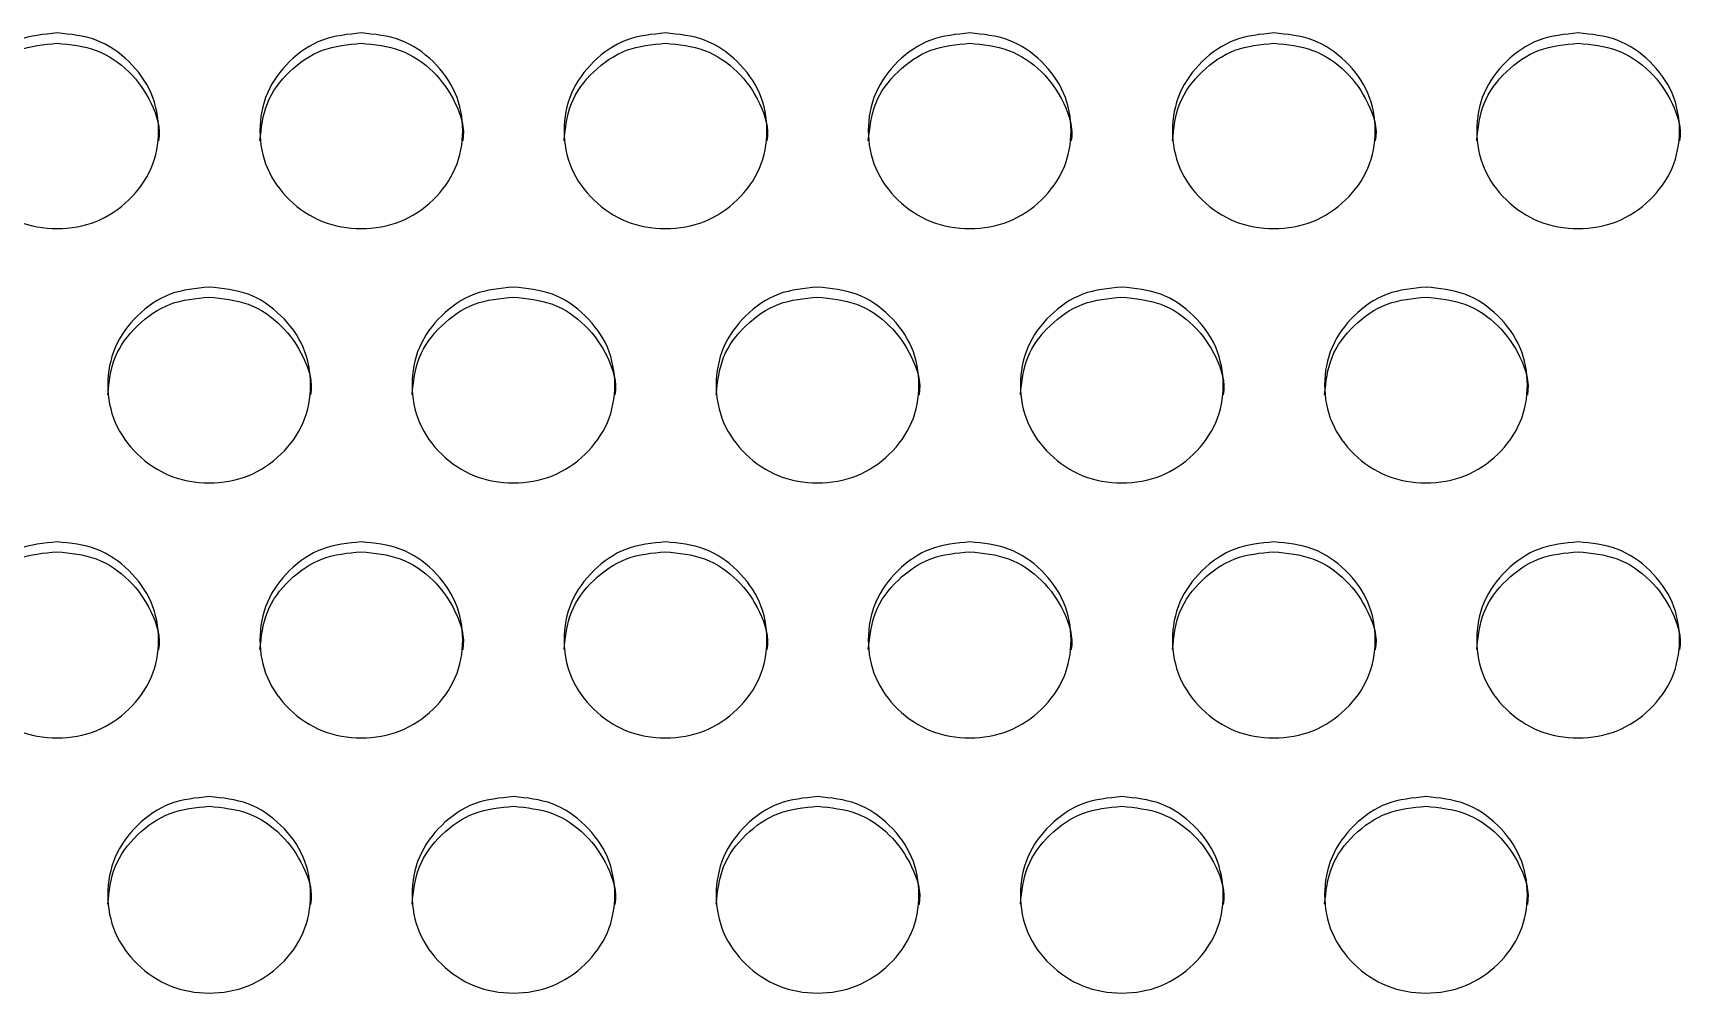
# Model space of a CAD drawing. Header units: millimetres. Extents: x 0.6 to 29.2, y 0.5 to 20.5.
# Drawn here: x 15.3417 to 15.7754, y 10.8729 to 11.1253 of the extents above; entities that cross this region are included whole.
import ezdxf

# ---------------------------------------------------------------- set-up
doc = ezdxf.new("R2010")
doc.units = ezdxf.units.MM

msp = doc.modelspace()

# ---------------------------------------------------------------- linework, layer by layer
for points, knots in [([(15.34802, 11.12533), (15.35153, 11.12498), (15.35855, 11.12429), (15.36731, 11.11818), (15.37344, 11.10979), (15.3753, 11.09963), (15.37344, 11.08948), (15.36731, 11.08102), (15.35855, 11.07511), (15.34802, 11.07331), (15.33748, 11.07511), (15.32872, 11.08102), (15.32259, 11.08948), (15.32073, 11.09963), (15.32259, 11.1098), (15.32872, 11.11819), (15.33748, 11.12431), (15.34451, 11.12499), (15.34802, 11.12533)], [0, 0, 0, 0, 0.062528, 0.124991, 0.187437, 0.249996, 0.312448, 0.375004, 0.437456, 0.500008, 0.562452, 0.625015, 0.68746, 0.75002, 0.81247, 0.875028, 0.937564, 1, 1, 1, 1]), ([(15.42802, 11.12533), (15.43153, 11.12498), (15.43855, 11.12429), (15.44731, 11.11818), (15.45344, 11.10979), (15.4553, 11.09963), (15.45344, 11.08948), (15.44731, 11.08102), (15.43855, 11.07511), (15.42802, 11.07331), (15.41748, 11.07511), (15.40872, 11.08102), (15.40259, 11.08948), (15.40073, 11.09963), (15.40259, 11.1098), (15.40872, 11.11819), (15.41748, 11.12431), (15.42451, 11.12499), (15.42802, 11.12533)], [0, 0, 0, 0, 0.062529, 0.124991, 0.187437, 0.249996, 0.312448, 0.375004, 0.437456, 0.500008, 0.562452, 0.625016, 0.68746, 0.75002, 0.81247, 0.875028, 0.937564, 1, 1, 1, 1]), ([(15.50802, 11.12533), (15.51153, 11.12498), (15.51855, 11.12429), (15.52731, 11.11818), (15.53344, 11.10979), (15.5353, 11.09963), (15.53344, 11.08948), (15.52731, 11.08102), (15.51855, 11.07511), (15.50802, 11.07331), (15.49748, 11.07511), (15.48872, 11.08102), (15.48259, 11.08948), (15.48073, 11.09963), (15.48259, 11.1098), (15.48872, 11.11819), (15.49748, 11.12431), (15.50451, 11.12499), (15.50802, 11.12533)], [0, 0, 0, 0, 0.062528, 0.12499, 0.187437, 0.249995, 0.312447, 0.375002, 0.437456, 0.500008, 0.562451, 0.625015, 0.687459, 0.750019, 0.812469, 0.875026, 0.937563, 1, 1, 1, 1]), ([(15.58802, 11.12533), (15.59153, 11.12498), (15.59855, 11.12429), (15.60731, 11.11818), (15.61344, 11.10979), (15.6153, 11.09963), (15.61344, 11.08948), (15.60731, 11.08102), (15.59855, 11.07511), (15.58802, 11.07331), (15.57748, 11.07511), (15.56872, 11.08102), (15.56259, 11.08948), (15.56073, 11.09963), (15.56259, 11.1098), (15.56872, 11.11819), (15.57748, 11.12431), (15.58451, 11.12499), (15.58802, 11.12533)], [0, 0, 0, 0, 0.062528, 0.12499, 0.187437, 0.249995, 0.312447, 0.375002, 0.437456, 0.500007, 0.562451, 0.625015, 0.687459, 0.750019, 0.812469, 0.875026, 0.937563, 1, 1, 1, 1]), ([(15.66802, 11.12533), (15.67153, 11.12498), (15.67855, 11.12429), (15.68731, 11.11818), (15.69344, 11.10979), (15.6953, 11.09963), (15.69344, 11.08948), (15.68731, 11.08102), (15.67855, 11.07511), (15.66802, 11.07331), (15.65748, 11.07511), (15.64872, 11.08102), (15.64259, 11.08948), (15.64073, 11.09963), (15.64259, 11.1098), (15.64872, 11.11819), (15.65748, 11.12431), (15.66451, 11.12499), (15.66802, 11.12533)], [0, 0, 0, 0, 0.062528, 0.12499, 0.187437, 0.249995, 0.312447, 0.375003, 0.437455, 0.500007, 0.562451, 0.625015, 0.68746, 0.750019, 0.812469, 0.875027, 0.937563, 1, 1, 1, 1]), ([(15.74802, 11.12533), (15.75153, 11.12498), (15.75855, 11.12429), (15.76731, 11.11818), (15.77344, 11.10979), (15.7753, 11.09963), (15.77344, 11.08948), (15.76731, 11.08102), (15.75855, 11.07511), (15.74802, 11.07331), (15.73748, 11.07511), (15.72872, 11.08102), (15.72259, 11.08948), (15.72073, 11.09963), (15.72259, 11.1098), (15.72872, 11.11819), (15.73748, 11.12431), (15.74451, 11.12499), (15.74802, 11.12533)], [0, 0, 0, 0, 0.062528, 0.124991, 0.187437, 0.249996, 0.312448, 0.375004, 0.437456, 0.500008, 0.562452, 0.625016, 0.68746, 0.75002, 0.81247, 0.875027, 0.937563, 1, 1, 1, 1]), ([(15.32135, 11.09698), (15.32171, 11.10036), (15.32243, 11.10713), (15.32877, 11.11551), (15.33747, 11.12162), (15.3445, 11.12231), (15.34802, 11.12265)], [0, 0, 0, 0, 0.2494208, 0.4997398, 0.7500441, 1, 1, 1, 1]), ([(15.34802, 11.12265), (15.35152, 11.1223), (15.35853, 11.1216), (15.36739, 11.11549), (15.37313, 11.10716), (15.37535, 11.10025), (15.37468, 11.09695), (15.37468, 11.09694)], [0, 0, 0, 0, 0.250092, 0.49987, 0.749513, 0.999555, 1, 1, 1, 1]), ([(15.40135, 11.09698), (15.40171, 11.10036), (15.40243, 11.10713), (15.40877, 11.11551), (15.41747, 11.12162), (15.4245, 11.12231), (15.42802, 11.12265)], [0, 0, 0, 0, 0.2494208, 0.4997398, 0.7500441, 1, 1, 1, 1]), ([(15.42802, 11.12265), (15.43152, 11.1223), (15.43853, 11.1216), (15.44739, 11.11549), (15.45315, 11.10716), (15.45532, 11.10025), (15.45468, 11.09695), (15.45468, 11.09694)], [0, 0, 0, 0, 0.250097, 0.499871, 0.749513, 0.999556, 1, 1, 1, 1]), ([(15.48135, 11.09698), (15.48171, 11.10036), (15.48243, 11.10713), (15.48877, 11.11551), (15.49747, 11.12162), (15.5045, 11.12231), (15.50802, 11.12265)], [0, 0, 0, 0, 0.24942, 0.499737, 0.750041, 1, 1, 1, 1]), ([(15.50802, 11.12265), (15.51152, 11.1223), (15.51853, 11.1216), (15.52739, 11.11549), (15.53315, 11.10716), (15.53532, 11.10025), (15.53468, 11.09695), (15.53468, 11.09694)], [0, 0, 0, 0, 0.250093, 0.499868, 0.749514, 0.999556, 1, 1, 1, 1]), ([(15.56135, 11.09698), (15.56171, 11.10036), (15.56243, 11.10713), (15.56877, 11.11551), (15.57747, 11.12162), (15.5845, 11.12231), (15.58802, 11.12265)], [0, 0, 0, 0, 0.24942, 0.499737, 0.750041, 1, 1, 1, 1]), ([(15.58802, 11.12265), (15.59152, 11.1223), (15.59853, 11.1216), (15.60739, 11.11549), (15.61315, 11.10716), (15.61532, 11.10025), (15.61468, 11.09695), (15.61468, 11.09694)], [0, 0, 0, 0, 0.250093, 0.499868, 0.749514, 0.999556, 1, 1, 1, 1]), ([(15.64135, 11.09698), (15.64171, 11.10036), (15.64243, 11.10713), (15.64877, 11.11551), (15.65747, 11.12162), (15.6645, 11.12231), (15.66802, 11.12265)], [0, 0, 0, 0, 0.24942, 0.499737, 0.750041, 1, 1, 1, 1]), ([(15.66802, 11.12265), (15.67152, 11.1223), (15.67853, 11.1216), (15.68739, 11.11549), (15.69313, 11.10716), (15.69535, 11.10025), (15.69468, 11.09695), (15.69468, 11.09694)], [0, 0, 0, 0, 0.250093, 0.499867, 0.749512, 0.999555, 1, 1, 1, 1]), ([(15.72135, 11.09698), (15.72171, 11.10036), (15.72243, 11.10713), (15.72877, 11.11551), (15.73747, 11.12162), (15.7445, 11.12231), (15.74802, 11.12265)], [0, 0, 0, 0, 0.249421, 0.499739, 0.75004, 1, 1, 1, 1]), ([(15.74802, 11.12265), (15.75152, 11.1223), (15.75853, 11.1216), (15.76739, 11.11549), (15.77313, 11.10716), (15.77535, 11.10025), (15.77468, 11.09695), (15.77468, 11.09694)], [0, 0, 0, 0, 0.250092, 0.49987, 0.749513, 0.999555, 1, 1, 1, 1]), ([(15.38802, 11.05852), (15.39153, 11.05817), (15.39855, 11.05747), (15.40731, 11.05136), (15.41344, 11.04296), (15.4153, 11.03278), (15.41344, 11.02261), (15.40731, 11.01415), (15.39855, 11.00822), (15.38802, 11.00642), (15.37748, 11.00822), (15.36872, 11.01415), (15.36259, 11.02261), (15.36073, 11.03278), (15.36259, 11.04296), (15.36872, 11.05136), (15.37748, 11.05749), (15.38451, 11.05818), (15.38802, 11.05852)], [0, 0, 0, 0, 0.0625282, 0.1249899, 0.1874366, 0.2499955, 0.3124475, 0.3750026, 0.4374558, 0.5000068, 0.562451, 0.6250152, 0.6874598, 0.7500194, 0.8124694, 0.8750268, 0.9375627, 1, 1, 1, 1]), ([(15.36135, 11.03018), (15.36171, 11.03357), (15.36243, 11.04034), (15.36877, 11.04873), (15.37747, 11.05486), (15.3845, 11.05554), (15.38802, 11.05588)], [0, 0, 0, 0, 0.249419, 0.499738, 0.75004, 1, 1, 1, 1]), ([(15.38802, 11.05588), (15.39152, 11.05554), (15.39853, 11.05484), (15.40739, 11.04872), (15.41313, 11.04038), (15.41535, 11.03345), (15.41468, 11.03015), (15.41468, 11.03014)], [0, 0, 0, 0, 0.250093, 0.499867, 0.749514, 0.999555, 1, 1, 1, 1]), ([(15.46802, 11.05852), (15.47153, 11.05817), (15.47855, 11.05747), (15.48731, 11.05136), (15.49344, 11.04296), (15.4953, 11.03278), (15.49344, 11.02261), (15.48731, 11.01415), (15.47855, 11.00822), (15.46802, 11.00642), (15.45748, 11.00822), (15.44872, 11.01415), (15.44259, 11.02261), (15.44073, 11.03278), (15.44259, 11.04296), (15.44872, 11.05136), (15.45748, 11.05749), (15.46451, 11.05818), (15.46802, 11.05852)], [0, 0, 0, 0, 0.062528, 0.12499, 0.187437, 0.249995, 0.312447, 0.375003, 0.437455, 0.500007, 0.562451, 0.625016, 0.68746, 0.75002, 0.81247, 0.875028, 0.937563, 1, 1, 1, 1]), ([(15.44135, 11.03018), (15.44171, 11.03357), (15.44243, 11.04034), (15.44877, 11.04873), (15.45747, 11.05486), (15.4645, 11.05554), (15.46802, 11.05588)], [0, 0, 0, 0, 0.249419, 0.499741, 0.75004, 1, 1, 1, 1]), ([(15.46802, 11.05588), (15.47152, 11.05554), (15.47853, 11.05484), (15.48739, 11.04872), (15.49313, 11.04038), (15.49535, 11.03345), (15.49468, 11.03015), (15.49468, 11.03014)], [0, 0, 0, 0, 0.250093, 0.499867, 0.749514, 0.999555, 1, 1, 1, 1]), ([(15.54802, 11.05852), (15.55153, 11.05817), (15.55855, 11.05747), (15.56731, 11.05136), (15.57344, 11.04296), (15.5753, 11.03278), (15.57344, 11.02261), (15.56731, 11.01415), (15.55855, 11.00822), (15.54802, 11.00642), (15.53748, 11.00822), (15.52872, 11.01415), (15.52259, 11.02261), (15.52073, 11.03278), (15.52259, 11.04296), (15.52872, 11.05136), (15.53748, 11.05749), (15.54451, 11.05818), (15.54802, 11.05852)], [0, 0, 0, 0, 0.0625282, 0.1249909, 0.1874369, 0.2499958, 0.3124476, 0.3750034, 0.4374557, 0.5000078, 0.5624521, 0.6250163, 0.6874602, 0.7500201, 0.8124704, 0.8750278, 0.9375627, 1, 1, 1, 1]), ([(15.52135, 11.03018), (15.52171, 11.03357), (15.52243, 11.04034), (15.52877, 11.04873), (15.53747, 11.05486), (15.5445, 11.05554), (15.54802, 11.05588)], [0, 0, 0, 0, 0.24942, 0.49974, 0.750039, 1, 1, 1, 1]), ([(15.54802, 11.05588), (15.55152, 11.05554), (15.55853, 11.05484), (15.56739, 11.04872), (15.57313, 11.04038), (15.57535, 11.03345), (15.57468, 11.03015), (15.57468, 11.03014)], [0, 0, 0, 0, 0.250093, 0.49987, 0.749515, 0.999555, 1, 1, 1, 1]), ([(15.62802, 11.05852), (15.63153, 11.05817), (15.63855, 11.05747), (15.64731, 11.05136), (15.65344, 11.04296), (15.6553, 11.03278), (15.65344, 11.02261), (15.64731, 11.01415), (15.63855, 11.00822), (15.62802, 11.00642), (15.61748, 11.00822), (15.60872, 11.01415), (15.60259, 11.02261), (15.60073, 11.03278), (15.60259, 11.04296), (15.60872, 11.05136), (15.61748, 11.05749), (15.62451, 11.05818), (15.62802, 11.05852)], [0, 0, 0, 0, 0.062528, 0.124991, 0.187437, 0.249996, 0.312448, 0.375004, 0.437456, 0.500008, 0.562452, 0.625016, 0.68746, 0.75002, 0.81247, 0.875028, 0.937564, 1, 1, 1, 1]), ([(15.60135, 11.03018), (15.60171, 11.03357), (15.60243, 11.04034), (15.60877, 11.04873), (15.61747, 11.05486), (15.6245, 11.05554), (15.62802, 11.05588)], [0, 0, 0, 0, 0.2494203, 0.4997402, 0.7500438, 1, 1, 1, 1]), ([(15.62802, 11.05588), (15.63152, 11.05554), (15.63853, 11.05484), (15.64739, 11.04872), (15.65315, 11.04038), (15.65532, 11.03345), (15.65468, 11.03015), (15.65468, 11.03014)], [0, 0, 0, 0, 0.250093, 0.499871, 0.749515, 0.999556, 1, 1, 1, 1]), ([(15.70802, 11.05852), (15.71153, 11.05817), (15.71855, 11.05747), (15.72731, 11.05136), (15.73344, 11.04296), (15.7353, 11.03278), (15.73344, 11.02261), (15.72731, 11.01415), (15.71855, 11.00822), (15.70802, 11.00642), (15.69748, 11.00822), (15.68872, 11.01415), (15.68259, 11.02261), (15.68073, 11.03278), (15.68259, 11.04296), (15.68872, 11.05136), (15.69748, 11.05749), (15.70451, 11.05818), (15.70802, 11.05852)], [0, 0, 0, 0, 0.062528, 0.12499, 0.187437, 0.249995, 0.312447, 0.375002, 0.437455, 0.500007, 0.562451, 0.625015, 0.687459, 0.750019, 0.812469, 0.875027, 0.937563, 1, 1, 1, 1]), ([(15.68135, 11.03018), (15.68171, 11.03357), (15.68243, 11.04034), (15.68877, 11.04873), (15.69747, 11.05486), (15.7045, 11.05554), (15.70802, 11.05588)], [0, 0, 0, 0, 0.249419, 0.499738, 0.75004, 1, 1, 1, 1]), ([(15.70802, 11.05588), (15.71152, 11.05554), (15.71853, 11.05484), (15.72739, 11.04872), (15.73315, 11.04038), (15.73532, 11.03345), (15.73468, 11.03015), (15.73468, 11.03014)], [0, 0, 0, 0, 0.250093, 0.499868, 0.749516, 0.999556, 1, 1, 1, 1]), ([(15.34802, 10.99151), (15.35153, 10.99116), (15.35855, 10.99046), (15.36731, 10.98434), (15.37344, 10.97593), (15.3753, 10.96574), (15.37344, 10.95555), (15.36731, 10.94708), (15.35855, 10.94115), (15.34802, 10.93934), (15.33748, 10.94114), (15.32872, 10.94708), (15.32259, 10.95556), (15.32073, 10.96573), (15.32259, 10.97593), (15.32872, 10.98435), (15.33748, 10.99048), (15.34451, 10.99117), (15.34802, 10.99151)], [0, 0, 0, 0, 0.062528, 0.124991, 0.187437, 0.249996, 0.312448, 0.375004, 0.437456, 0.500008, 0.562452, 0.625016, 0.68746, 0.75002, 0.81247, 0.875028, 0.937564, 1, 1, 1, 1]), ([(15.42802, 10.99151), (15.43153, 10.99116), (15.43855, 10.99046), (15.44731, 10.98434), (15.45344, 10.97593), (15.4553, 10.96574), (15.45344, 10.95555), (15.44731, 10.94708), (15.43855, 10.94115), (15.42802, 10.93934), (15.41748, 10.94114), (15.40872, 10.94708), (15.40259, 10.95556), (15.40073, 10.96573), (15.40259, 10.97593), (15.40872, 10.98435), (15.41748, 10.99048), (15.42451, 10.99117), (15.42802, 10.99151)], [0, 0, 0, 0, 0.062529, 0.124991, 0.187437, 0.249996, 0.312448, 0.375004, 0.437456, 0.500008, 0.562452, 0.625016, 0.68746, 0.75002, 0.81247, 0.875028, 0.937564, 1, 1, 1, 1]), ([(15.50802, 10.99151), (15.51153, 10.99116), (15.51855, 10.99046), (15.52731, 10.98434), (15.53344, 10.97593), (15.5353, 10.96574), (15.53344, 10.95555), (15.52731, 10.94708), (15.51855, 10.94115), (15.50802, 10.93934), (15.49748, 10.94114), (15.48872, 10.94708), (15.48259, 10.95556), (15.48073, 10.96573), (15.48259, 10.97593), (15.48872, 10.98435), (15.49748, 10.99048), (15.50451, 10.99117), (15.50802, 10.99151)], [0, 0, 0, 0, 0.062528, 0.12499, 0.187436, 0.249995, 0.312447, 0.375003, 0.437456, 0.500008, 0.562451, 0.625015, 0.687459, 0.750019, 0.812469, 0.875027, 0.937563, 1, 1, 1, 1]), ([(15.58802, 10.99151), (15.59153, 10.99116), (15.59855, 10.99046), (15.60731, 10.98434), (15.61344, 10.97593), (15.6153, 10.96574), (15.61344, 10.95555), (15.60731, 10.94708), (15.59855, 10.94115), (15.58802, 10.93934), (15.57748, 10.94114), (15.56872, 10.94708), (15.56259, 10.95556), (15.56073, 10.96573), (15.56259, 10.97593), (15.56872, 10.98435), (15.57748, 10.99048), (15.58451, 10.99117), (15.58802, 10.99151)], [0, 0, 0, 0, 0.062528, 0.12499, 0.187436, 0.249995, 0.312447, 0.375003, 0.437456, 0.500007, 0.562451, 0.625015, 0.687459, 0.750019, 0.812469, 0.875027, 0.937563, 1, 1, 1, 1]), ([(15.66802, 10.99151), (15.67153, 10.99116), (15.67855, 10.99046), (15.68731, 10.98434), (15.69344, 10.97593), (15.6953, 10.96574), (15.69344, 10.95555), (15.68731, 10.94708), (15.67855, 10.94115), (15.66802, 10.93934), (15.65748, 10.94114), (15.64872, 10.94708), (15.64259, 10.95556), (15.64073, 10.96573), (15.64259, 10.97593), (15.64872, 10.98435), (15.65748, 10.99048), (15.66451, 10.99117), (15.66802, 10.99151)], [0, 0, 0, 0, 0.0625282, 0.1249898, 0.1874362, 0.2499953, 0.3124473, 0.3750032, 0.4374553, 0.5000072, 0.5624513, 0.6250154, 0.6874597, 0.7500193, 0.8124693, 0.8750267, 0.9375628, 1, 1, 1, 1]), ([(15.74802, 10.99151), (15.75153, 10.99116), (15.75855, 10.99046), (15.76731, 10.98434), (15.77344, 10.97593), (15.7753, 10.96574), (15.77344, 10.95555), (15.76731, 10.94708), (15.75855, 10.94115), (15.74802, 10.93934), (15.73748, 10.94114), (15.72872, 10.94708), (15.72259, 10.95556), (15.72073, 10.96573), (15.72259, 10.97593), (15.72872, 10.98435), (15.73748, 10.99048), (15.74451, 10.99117), (15.74802, 10.99151)], [0, 0, 0, 0, 0.0625283, 0.1249909, 0.1874366, 0.2499958, 0.3124479, 0.3750038, 0.437456, 0.500008, 0.5624521, 0.6250163, 0.68746, 0.7500198, 0.8124701, 0.8750276, 0.9375628, 1, 1, 1, 1]), ([(15.32135, 10.96319), (15.32171, 10.96658), (15.32243, 10.97336), (15.32877, 10.98177), (15.33747, 10.9879), (15.3445, 10.98859), (15.34802, 10.98893)], [0, 0, 0, 0, 0.249421, 0.49974, 0.750044, 1, 1, 1, 1]), ([(15.34802, 10.98893), (15.35152, 10.98858), (15.35853, 10.98788), (15.36739, 10.98175), (15.37313, 10.9734), (15.37535, 10.96646), (15.37468, 10.96316), (15.37468, 10.96315)], [0, 0, 0, 0, 0.250092, 0.49987, 0.749514, 0.999555, 1, 1, 1, 1]), ([(15.40135, 10.96319), (15.40171, 10.96658), (15.40243, 10.97336), (15.40877, 10.98177), (15.41747, 10.9879), (15.4245, 10.98859), (15.42802, 10.98893)], [0, 0, 0, 0, 0.249421, 0.49974, 0.750044, 1, 1, 1, 1]), ([(15.42802, 10.98893), (15.43152, 10.98858), (15.43853, 10.98788), (15.44739, 10.98175), (15.45315, 10.9734), (15.45532, 10.96646), (15.45468, 10.96316), (15.45468, 10.96315)], [0, 0, 0, 0, 0.250097, 0.499871, 0.749514, 0.999556, 1, 1, 1, 1]), ([(15.48135, 10.96319), (15.48171, 10.96658), (15.48243, 10.97336), (15.48877, 10.98177), (15.49747, 10.9879), (15.5045, 10.98859), (15.50802, 10.98893)], [0, 0, 0, 0, 0.2494195, 0.4997374, 0.7500401, 1, 1, 1, 1]), ([(15.50802, 10.98893), (15.51152, 10.98858), (15.51853, 10.98788), (15.52739, 10.98175), (15.53315, 10.9734), (15.53532, 10.96646), (15.53468, 10.96316), (15.53468, 10.96315)], [0, 0, 0, 0, 0.250093, 0.499868, 0.749515, 0.999556, 1, 1, 1, 1]), ([(15.56135, 10.96319), (15.56171, 10.96658), (15.56243, 10.97336), (15.56877, 10.98177), (15.57747, 10.9879), (15.5845, 10.98859), (15.58802, 10.98893)], [0, 0, 0, 0, 0.2494195, 0.4997374, 0.7500401, 1, 1, 1, 1]), ([(15.58802, 10.98893), (15.59152, 10.98858), (15.59853, 10.98788), (15.60739, 10.98175), (15.61315, 10.9734), (15.61532, 10.96646), (15.61468, 10.96316), (15.61468, 10.96315)], [0, 0, 0, 0, 0.250093, 0.499868, 0.749515, 0.999556, 1, 1, 1, 1]), ([(15.64135, 10.96319), (15.64171, 10.96658), (15.64243, 10.97336), (15.64877, 10.98177), (15.65747, 10.9879), (15.6645, 10.98859), (15.66802, 10.98893)], [0, 0, 0, 0, 0.2494195, 0.4997374, 0.7500401, 1, 1, 1, 1]), ([(15.66802, 10.98893), (15.67152, 10.98858), (15.67853, 10.98788), (15.68739, 10.98175), (15.69313, 10.9734), (15.69535, 10.96646), (15.69468, 10.96316), (15.69468, 10.96315)], [0, 0, 0, 0, 0.250093, 0.499867, 0.749513, 0.999555, 1, 1, 1, 1]), ([(15.72135, 10.96319), (15.72171, 10.96658), (15.72243, 10.97336), (15.72877, 10.98177), (15.73747, 10.9879), (15.7445, 10.98859), (15.74802, 10.98893)], [0, 0, 0, 0, 0.24942, 0.499739, 0.750039, 1, 1, 1, 1]), ([(15.74802, 10.98893), (15.75152, 10.98858), (15.75853, 10.98788), (15.76739, 10.98175), (15.77313, 10.9734), (15.77535, 10.96646), (15.77468, 10.96316), (15.77468, 10.96315)], [0, 0, 0, 0, 0.250092, 0.49987, 0.749514, 0.999555, 1, 1, 1, 1]), ([(15.38802, 10.92451), (15.39153, 10.92416), (15.39855, 10.92346), (15.40731, 10.91733), (15.41344, 10.90891), (15.4153, 10.8987), (15.41344, 10.8885), (15.40731, 10.88002), (15.39855, 10.87408), (15.38802, 10.87227), (15.37748, 10.87407), (15.36872, 10.88001), (15.36259, 10.88851), (15.36073, 10.8987), (15.36259, 10.90891), (15.36872, 10.91733), (15.37748, 10.92348), (15.38451, 10.92417), (15.38802, 10.92451)], [0, 0, 0, 0, 0.062528, 0.12499, 0.187437, 0.249996, 0.312448, 0.375003, 0.437456, 0.500007, 0.562451, 0.625015, 0.68746, 0.750019, 0.812469, 0.875027, 0.937563, 1, 1, 1, 1]), ([(15.36135, 10.89621), (15.36171, 10.8996), (15.36243, 10.90639), (15.36877, 10.91481), (15.37747, 10.92095), (15.3845, 10.92163), (15.38802, 10.92198)], [0, 0, 0, 0, 0.249419, 0.499738, 0.75004, 1, 1, 1, 1]), ([(15.38802, 10.92198), (15.39152, 10.92163), (15.39853, 10.92093), (15.40739, 10.91479), (15.41313, 10.90643), (15.41535, 10.89948), (15.41468, 10.89617), (15.41468, 10.89616)], [0, 0, 0, 0, 0.250094, 0.499868, 0.749514, 0.999556, 1, 1, 1, 1]), ([(15.46802, 10.92451), (15.47153, 10.92416), (15.47855, 10.92346), (15.48731, 10.91733), (15.49344, 10.90891), (15.4953, 10.8987), (15.49344, 10.8885), (15.48731, 10.88002), (15.47855, 10.87408), (15.46802, 10.87227), (15.45748, 10.87407), (15.44872, 10.88001), (15.44259, 10.88851), (15.44073, 10.8987), (15.44259, 10.90891), (15.44872, 10.91733), (15.45748, 10.92348), (15.46451, 10.92417), (15.46802, 10.92451)], [0, 0, 0, 0, 0.0625282, 0.1249897, 0.1874365, 0.2499955, 0.3124474, 0.3750033, 0.4374552, 0.5000073, 0.5624514, 0.6250154, 0.6874602, 0.7500197, 0.8124695, 0.8750276, 0.9375628, 1, 1, 1, 1]), ([(15.44135, 10.89621), (15.44171, 10.8996), (15.44243, 10.90639), (15.44877, 10.91481), (15.45747, 10.92095), (15.4645, 10.92163), (15.46802, 10.92198)], [0, 0, 0, 0, 0.2494195, 0.4997415, 0.7500399, 1, 1, 1, 1]), ([(15.46802, 10.92198), (15.47152, 10.92163), (15.47853, 10.92093), (15.48739, 10.91479), (15.49313, 10.90643), (15.49535, 10.89948), (15.49468, 10.89617), (15.49468, 10.89616)], [0, 0, 0, 0, 0.250094, 0.499868, 0.749514, 0.999556, 1, 1, 1, 1]), ([(15.54802, 10.92451), (15.55153, 10.92416), (15.55855, 10.92346), (15.56731, 10.91733), (15.57344, 10.90891), (15.5753, 10.8987), (15.57344, 10.8885), (15.56731, 10.88002), (15.55855, 10.87408), (15.54802, 10.87227), (15.53748, 10.87407), (15.52872, 10.88001), (15.52259, 10.88851), (15.52073, 10.8987), (15.52259, 10.90891), (15.52872, 10.91733), (15.53748, 10.92348), (15.54451, 10.92417), (15.54802, 10.92451)], [0, 0, 0, 0, 0.0625282, 0.1249907, 0.1874369, 0.249996, 0.3124479, 0.3750038, 0.4374558, 0.5000079, 0.5624521, 0.625016, 0.6874602, 0.75002, 0.8124701, 0.8750276, 0.9375628, 1, 1, 1, 1]), ([(15.52135, 10.89621), (15.52171, 10.8996), (15.52243, 10.90639), (15.52877, 10.91481), (15.53747, 10.92095), (15.5445, 10.92163), (15.54802, 10.92198)], [0, 0, 0, 0, 0.24942, 0.49974, 0.750039, 1, 1, 1, 1]), ([(15.54802, 10.92198), (15.55152, 10.92163), (15.55853, 10.92093), (15.5674, 10.91479), (15.57313, 10.90643), (15.57535, 10.89948), (15.57468, 10.89617), (15.57468, 10.89616)], [0, 0, 0, 0, 0.250093, 0.499871, 0.749515, 0.999556, 1, 1, 1, 1]), ([(15.62802, 10.92451), (15.63153, 10.92416), (15.63855, 10.92346), (15.64731, 10.91733), (15.65344, 10.90891), (15.6553, 10.8987), (15.65344, 10.8885), (15.64731, 10.88002), (15.63855, 10.87408), (15.62802, 10.87227), (15.61748, 10.87407), (15.60872, 10.88001), (15.60259, 10.88851), (15.60073, 10.8987), (15.60259, 10.90891), (15.60872, 10.91733), (15.61748, 10.92348), (15.62451, 10.92417), (15.62802, 10.92451)], [0, 0, 0, 0, 0.062528, 0.124991, 0.187437, 0.249996, 0.312448, 0.375004, 0.437456, 0.500008, 0.562452, 0.625015, 0.68746, 0.75002, 0.81247, 0.875028, 0.937564, 1, 1, 1, 1]), ([(15.60135, 10.89621), (15.60171, 10.8996), (15.60243, 10.90639), (15.60877, 10.91481), (15.61747, 10.92095), (15.6245, 10.92163), (15.62802, 10.92198)], [0, 0, 0, 0, 0.24942, 0.49974, 0.750044, 1, 1, 1, 1]), ([(15.62802, 10.92198), (15.63152, 10.92163), (15.63853, 10.92093), (15.64739, 10.91479), (15.65315, 10.90643), (15.65532, 10.89948), (15.65468, 10.89617), (15.65468, 10.89616)], [0, 0, 0, 0, 0.250093, 0.499871, 0.749515, 0.999557, 1, 1, 1, 1]), ([(15.70802, 10.92451), (15.71153, 10.92416), (15.71855, 10.92346), (15.72731, 10.91733), (15.73344, 10.90891), (15.7353, 10.8987), (15.73344, 10.8885), (15.72731, 10.88002), (15.71855, 10.87408), (15.70802, 10.87227), (15.69748, 10.87407), (15.68872, 10.88001), (15.68259, 10.88851), (15.68073, 10.8987), (15.68259, 10.90891), (15.68872, 10.91733), (15.69748, 10.92348), (15.70451, 10.92417), (15.70802, 10.92451)], [0, 0, 0, 0, 0.062528, 0.12499, 0.187437, 0.249995, 0.312447, 0.375003, 0.437455, 0.500008, 0.562451, 0.625014, 0.687459, 0.750019, 0.812469, 0.875027, 0.937563, 1, 1, 1, 1]), ([(15.68135, 10.89621), (15.68171, 10.8996), (15.68243, 10.90639), (15.68877, 10.91481), (15.69747, 10.92095), (15.7045, 10.92163), (15.70802, 10.92198)], [0, 0, 0, 0, 0.249419, 0.499738, 0.75004, 1, 1, 1, 1]), ([(15.70802, 10.92198), (15.71152, 10.92163), (15.71853, 10.92093), (15.72739, 10.91479), (15.73315, 10.90643), (15.73532, 10.89948), (15.73468, 10.89617), (15.73468, 10.89616)], [0, 0, 0, 0, 0.250094, 0.4998685, 0.7495156, 0.9995568, 1, 1, 1, 1])]:
    msp.add_open_spline(points, degree=3, knots=knots)

doc.saveas('drawing.dxf')
